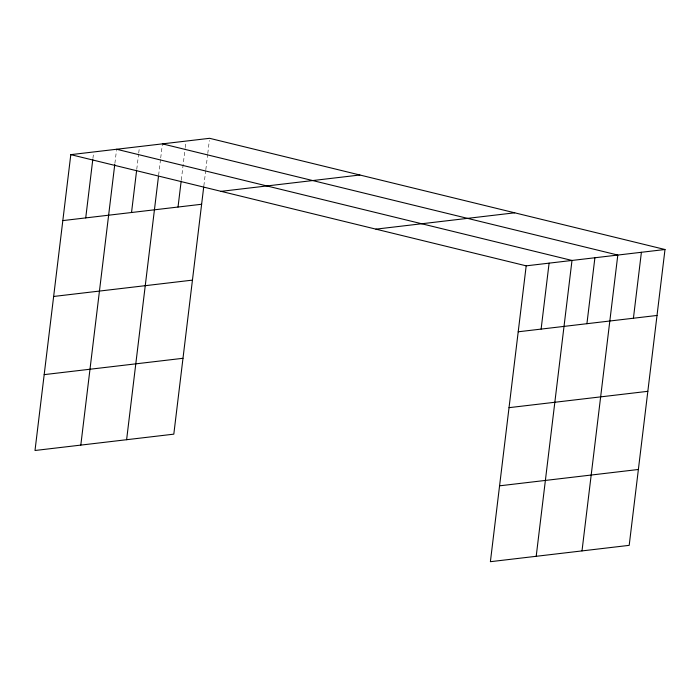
<?xml version="1.0" encoding="UTF-8"?>
<svg xmlns="http://www.w3.org/2000/svg" width="700" height="700" viewBox="0 0 700 700"><rect width="100%" height="100%" fill="white"/><g stroke="black" fill="none" stroke-linecap="round" stroke-linejoin="round"><path stroke-width="0.53" stroke-dasharray="3.5 2.62" d="M92.916 158.436L93.572 153.029M114.905 163.31L116.48 150.334M136.763 169.26L138.591 154.131M138.722 153.046L139.379 147.639M158.62 175.219L160.58 158.996M160.711 157.92L162.286 144.944M181.3 180.005L185.097 148.654M185.229 147.569L185.876 142.17M203.849 185.876L205.686 170.739M205.817 169.662L207.646 154.525M207.778 153.44L209.344 140.472"/><path stroke-width="1.05" d="M665 249.506L526.19 265.842L490.394 561.689L629.195 545.352L665 249.506L209.606 138.311L70.805 154.648L35 450.494L173.81 434.158L203.718 186.961M85.724 217.901L92.785 159.521M80.806 445.104L114.774 164.395M131.53 212.511L136.631 170.345M126.612 439.714L158.489 176.295M178.028 207.034L181.169 181.09M541.117 329.096L549.097 263.148M536.2 556.299L571.996 260.453L116.611 149.258M586.924 323.706L594.904 257.757M582.006 550.909L617.803 255.054L162.418 143.867M633.421 318.229L641.401 252.28M221.077 191.345L359.887 175M62.825 220.596L201.626 204.26M375.918 229.145L514.719 212.809M53.637 296.467L192.447 280.123M44.179 374.631L182.989 358.295M518.21 331.791L657.02 315.455M509.031 407.662L647.841 391.317M499.573 485.826L638.383 469.481M70.805 154.648L526.19 265.842"/></g></svg>
